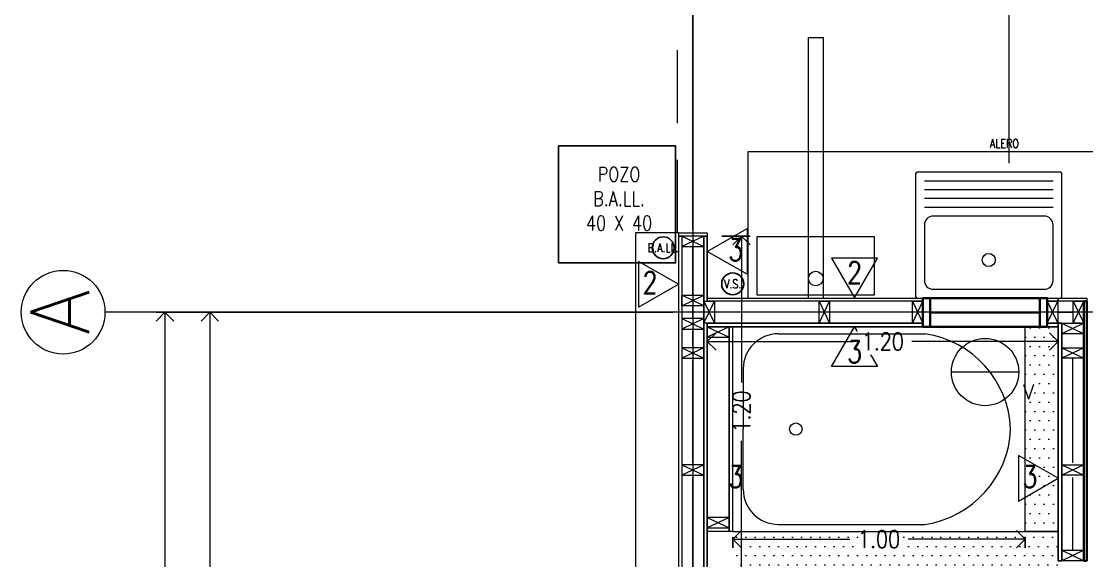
# Model space of a CAD drawing. Header units: inches. Extents: x 10.8 to 60.4, y 12.2 to 79.7.
# Drawn here: x 11.169 to 14.811, y 21.283 to 23.128 of the extents above; entities that cross this region are included whole.
import ezdxf
from ezdxf.enums import TextEntityAlignment as Align

# ---------------------------------------------------------------- set-up
doc = ezdxf.new("R2010")
doc.units = ezdxf.units.IN
doc.header["$MEASUREMENT"] = 0
doc.linetypes.add('HIDDEN', pattern=[0.375, 0.25, -0.125])
doc.layers.get('DEFPOINTS').update_dxf_attribs({"color": 210})
for name, color, linetype, lineweight in [('A-ANNO-DIMS', 3, 'Continuous', 18), ('A-ANNO-SYMB', 3, 'Continuous', 18), ('A-ANNO-TEXT', 3, 'Continuous', 18), ('A-DETL-MBND', 3, 'Continuous', 18), ('A-DETL-MCUT', 4, 'Continuous', 25), ('A-DOOR-SYMB', 3, 'Continuous', 18), ('A-ELEV-IDEN', 3, 'Continuous', 18), ('A-ELEV-MBE1', 7, 'Continuous', 35), ('A-ELEV-MBE2', 4, 'Continuous', 25), ('A-FLOR-PATT', 8, 'Continuous', 18), ('A-FURN', 8, 'Continuous', 18), ('A-SECT-MCUT', 7, 'Continuous', 35), ('A-WALL-PATT', 8, 'Continuous', 18), ('A-WALL-STUD', 3, 'Continuous', 18)]:
    doc.layers.add(name, color=color, linetype=linetype, lineweight=lineweight)
doc.styles.add('E-ROMANS', font='romans.shx', dxfattribs={"width": 0.8})
doc.linetypes.add('BATTING', pattern='A,0.0001,-0.1,[134,ltypeshp.shx,S=0.1,R=0,X=-0.1,Y=0],-0.2,[134,ltypeshp.shx,S=0.1,R=180,X=0.1,Y=0],-0.1', length=0.4001)
doc.dimstyles.new('E-0050_ARW_12', dxfattribs={"dimscale": 0.001, "dimtxt": 60, "dimasz": 60, "dimexe": 30, "dimexo": 20, "dimgap": 30, "dimtad": 0, "dimzin": 0, "dimdsep": 46, "dimtxsty": 'E-ROMANS', "dimblk": 'OPEN90', "dimcen": 30, "dimclrd": 256, "dimclre": 256, "dimclrt": 256, "dimadec": 0, "dimazin": 0, "dimtfac": 1, "dimtmove": 1, "dimatfit": 3, "dimldrblk": 'OPEN90', "dimfxl": 1, "dimtfill": 1, "dimtolj": 1, "dimtzin": 0, "dimlwd": -1, "dimarcsym": 0})

# ---------------------------------------------------------------- blocks, each defined once
blk = doc.blocks.new('_Open90')
at = {"color": 0, "linetype": 'ByBlock', "lineweight": -2}
for p, q in [((0, 0), (-1, 0)), ((-0.5, 0.5), (0, 0)), ((0, 0), (-0.5, -0.5))]:
    blk.add_line(p, q, dxfattribs=at)
blk = doc.blocks.new('*D1050')
at = {"layer": 'A-ANNO-DIMS', "lineweight": -2, "transparency": 16777216}
for p, q in [((13.4644, 22.4134), (13.4644, 24.9935)), ((16.5614, 22.4134), (16.5614, 24.9935))]:
    blk.add_line(p, q, dxfattribs=at)
at = {"layer": 'A-ANNO-DIMS', "transparency": 16777216}
for p, q in [((13.5244, 24.9635), (14.9097, 24.9635)), ((16.5014, 24.9635), (15.116, 24.9635))]:
    blk.add_line(p, q, dxfattribs=at)
at = {"layer": 'DEFPOINTS', "color": 0, "transparency": 16777216}
for p in [(16.5614, 24.9635), (13.4644, 22.3934), (16.5614, 22.3934)]:
    blk.add_point(p, dxfattribs=at)
at = {"layer": 'A-ANNO-DIMS', "transparency": 16777216, "xscale": 0.06, "yscale": 0.06, "zscale": 0.06, "rotation": 180}
blk.add_blockref('_Open90', (13.4644, 24.9635), dxfattribs=at)
at = {"layer": 'A-ANNO-DIMS', "transparency": 16777216, "xscale": 0.06, "yscale": 0.06, "zscale": 0.06}
blk.add_blockref('_Open90', (16.5614, 24.9635), dxfattribs=at)
at = {"layer": 'A-ANNO-DIMS', "transparency": 16777216, "insert": (15.0129, 24.9635), "char_height": 0.06, "attachment_point": 5, "style": 'E-ROMANS', "bg_fill": 3, "box_fill_scale": 1.25, "bg_fill_color": 256, "bg_fill_true_color": 13158600, "bg_fill_transparency": 0}
blk.add_mtext('\\A1;3.10', dxfattribs=at)
blk = doc.blocks.new('*D1058')
at = {"layer": 'A-ANNO-DIMS', "lineweight": -2, "transparency": 16777216}
for p, q in [((13.3959, 22.1329), (11.783, 22.1329)), ((13.3959, 19.1339), (11.783, 19.1339))]:
    blk.add_line(p, q, dxfattribs=at)
at = {"layer": 'A-ANNO-DIMS', "transparency": 16777216}
for p, q in [((11.813, 22.0729), (11.813, 20.7365)), ((11.813, 19.1939), (11.813, 20.5303))]:
    blk.add_line(p, q, dxfattribs=at)
at = {"layer": 'DEFPOINTS', "color": 0, "transparency": 16777216}
for p in [(11.813, 22.1329), (13.4159, 22.1329), (13.4159, 19.1339)]:
    blk.add_point(p, dxfattribs=at)
at = {"layer": 'A-ANNO-DIMS', "transparency": 16777216, "xscale": 0.06, "yscale": 0.06, "zscale": 0.06}
for p, rotation in [((11.813, 22.1329), 90), ((11.813, 19.1339), 270)]:
    blk.add_blockref('_Open90', p, dxfattribs=dict(at, rotation=rotation))
at = {"layer": 'A-ANNO-DIMS', "transparency": 16777216, "insert": (11.813, 20.6334), "char_height": 0.06, "attachment_point": 5, "rotation": 90, "style": 'E-ROMANS', "bg_fill": 3, "box_fill_scale": 1.25, "bg_fill_color": 256, "bg_fill_true_color": 13158600, "bg_fill_transparency": 0}
blk.add_mtext('\\A1;3.00', dxfattribs=at)
blk = doc.blocks.new('*D1059')
at = {"layer": 'A-ANNO-DIMS', "lineweight": -2, "transparency": 16777216}
for p, q in [((13.3959, 22.1329), (11.6296, 22.1329)), ((13.3959, 15.2309), (11.6296, 15.2309))]:
    blk.add_line(p, q, dxfattribs=at)
at = {"layer": 'A-ANNO-DIMS', "transparency": 16777216}
for p, q in [((11.6596, 22.0729), (11.6596, 18.7839)), ((11.6596, 15.2909), (11.6596, 18.5799))]:
    blk.add_line(p, q, dxfattribs=at)
at = {"layer": 'DEFPOINTS', "color": 0, "transparency": 16777216}
for p in [(13.4159, 22.1329), (11.6596, 15.2309), (13.4159, 15.2309)]:
    blk.add_point(p, dxfattribs=at)
at = {"layer": 'A-ANNO-DIMS', "transparency": 16777216, "xscale": 0.06, "yscale": 0.06, "zscale": 0.06}
for p, rotation in [((11.6596, 22.1329), 90), ((11.6596, 15.2309), 270)]:
    blk.add_blockref('_Open90', p, dxfattribs=dict(at, rotation=rotation))
at = {"layer": 'A-ANNO-DIMS', "transparency": 16777216, "insert": (11.6596, 18.6819), "char_height": 0.06, "attachment_point": 5, "rotation": 90, "style": 'E-ROMANS', "bg_fill": 3, "box_fill_scale": 1.25, "bg_fill_color": 256, "bg_fill_true_color": 13158600, "bg_fill_transparency": 0}
blk.add_mtext('\\A1;6.90', dxfattribs=at)
blk = doc.blocks.new('*D922')
at = {"layer": 'A-ANNO-DIMS', "lineweight": -2, "transparency": 16777216}
for p, q in [((13.5639, 22.3934), (13.6607, 22.3934)), ((13.5639, 21.1934), (13.6607, 21.1934))]:
    blk.add_line(p, q, dxfattribs=at)
at = {"layer": 'A-ANNO-DIMS', "transparency": 16777216}
for p, q in [((13.6307, 22.3334), (13.6307, 21.8931)), ((13.6307, 21.2534), (13.6307, 21.6937))]:
    blk.add_line(p, q, dxfattribs=at)
at = {"layer": 'DEFPOINTS', "color": 0, "transparency": 16777216}
for p in [(13.5439, 22.3934), (13.6307, 22.3934), (13.5439, 21.1934)]:
    blk.add_point(p, dxfattribs=at)
at = {"layer": 'A-ANNO-DIMS', "transparency": 16777216, "xscale": 0.06, "yscale": 0.06, "zscale": 0.06}
for p, rotation in [((13.6307, 22.3934), 90), ((13.6307, 21.1934), 270)]:
    blk.add_blockref('_Open90', p, dxfattribs=dict(at, rotation=rotation))
at = {"layer": 'A-ANNO-DIMS', "transparency": 16777216, "insert": (13.6307, 21.7934), "char_height": 0.06, "attachment_point": 5, "rotation": 90, "style": 'E-ROMANS', "bg_fill": 3, "box_fill_scale": 1.25, "bg_fill_color": 256, "bg_fill_true_color": 13158600, "bg_fill_transparency": 0}
blk.add_mtext('\\A1;1.20', dxfattribs=at)
blk = doc.blocks.new('*D925')
at = {"layer": 'A-ANNO-DIMS', "lineweight": -2, "transparency": 16777216}
for p, q in [((13.5139, 22.0754), (13.5139, 22.0027)), ((14.7139, 22.0754), (14.7139, 22.0027))]:
    blk.add_line(p, q, dxfattribs=at)
at = {"layer": 'A-ANNO-DIMS', "transparency": 16777216}
for p, q in [((13.5739, 22.0327), (14.0141, 22.0327)), ((14.6539, 22.0327), (14.2136, 22.0327))]:
    blk.add_line(p, q, dxfattribs=at)
at = {"layer": 'DEFPOINTS', "color": 0, "transparency": 16777216}
for p in [(13.5139, 22.0954), (14.7139, 22.0954), (14.7139, 22.0327)]:
    blk.add_point(p, dxfattribs=at)
at = {"layer": 'A-ANNO-DIMS', "transparency": 16777216, "xscale": 0.06, "yscale": 0.06, "zscale": 0.06, "rotation": 180}
blk.add_blockref('_Open90', (13.5139, 22.0327), dxfattribs=at)
at = {"layer": 'A-ANNO-DIMS', "transparency": 16777216, "xscale": 0.06, "yscale": 0.06, "zscale": 0.06}
blk.add_blockref('_Open90', (14.7139, 22.0327), dxfattribs=at)
at = {"layer": 'A-ANNO-DIMS', "transparency": 16777216, "insert": (14.1139, 22.0327), "char_height": 0.06, "attachment_point": 5, "style": 'E-ROMANS', "bg_fill": 3, "box_fill_scale": 1.25, "bg_fill_color": 256, "bg_fill_true_color": 13158600, "bg_fill_transparency": 0}
blk.add_mtext('\\A1;1.20', dxfattribs=at)
blk = doc.blocks.new('*D926')
at = {"layer": 'A-ANNO-DIMS', "lineweight": -2, "transparency": 16777216}
for p, q in [((13.6009, 21.3634), (13.6009, 21.327)), ((14.6009, 21.3634), (14.6009, 21.327))]:
    blk.add_line(p, q, dxfattribs=at)
at = {"layer": 'A-ANNO-DIMS', "transparency": 16777216}
for p, q in [((13.6609, 21.357), (14.0011, 21.357)), ((14.5409, 21.357), (14.2006, 21.357))]:
    blk.add_line(p, q, dxfattribs=at)
at = {"layer": 'DEFPOINTS', "color": 0, "transparency": 16777216}
for p in [(13.6009, 21.3834), (14.6009, 21.3834), (14.6009, 21.357)]:
    blk.add_point(p, dxfattribs=at)
at = {"layer": 'A-ANNO-DIMS', "transparency": 16777216, "xscale": 0.06, "yscale": 0.06, "zscale": 0.06, "rotation": 180}
blk.add_blockref('_Open90', (13.6009, 21.357), dxfattribs=at)
at = {"layer": 'A-ANNO-DIMS', "transparency": 16777216, "xscale": 0.06, "yscale": 0.06, "zscale": 0.06}
blk.add_blockref('_Open90', (14.6009, 21.357), dxfattribs=at)
at = {"layer": 'A-ANNO-DIMS', "transparency": 16777216, "insert": (14.1009, 21.357), "char_height": 0.06, "attachment_point": 5, "style": 'E-ROMANS', "bg_fill": 3, "box_fill_scale": 1.25, "bg_fill_color": 256, "bg_fill_true_color": 13158600, "bg_fill_transparency": 0}
blk.add_mtext('\\A1;1.00', dxfattribs=at)

msp = doc.modelspace()

# ---------------------------------------------------------------- linework, layer by layer
at = {"layer": 'A-ANNO-SYMB'}
for p, q in [((13.4644, 25.5508), (13.4644, 13.5272)), ((34.2889, 22.1329), (11.4546, 22.1329)), ((14.6569, 21.3834), (14.7139, 21.3834))]:
    msp.add_line(p, q, dxfattribs=at)
at = {"layer": 'A-ANNO-SYMB', "linetype": 'HIDDEN'}
msp.add_line((13.4118, 22.4044), (13.4118, 24.8824), dxfattribs=at)
at = {"layer": 'A-ANNO-SYMB'}
for centre, radius in [((11.3115, 22.1329), 0.143), ((13.8846, 22.2482), 0.025), ((13.8166, 21.7334), 0.0213)]:
    msp.add_circle(centre, radius, dxfattribs=at)
at = {"layer": 'A-ANNO-TEXT'}
for points in [[(14.0173, 22.1824), (14.0957, 22.3183), (13.9388, 22.3183)], [(14.0173, 22.0834), (14.0957, 21.9475), (13.9388, 21.9475)], [(14.7139, 21.5651), (14.578, 21.6435), (14.578, 21.4866)]]:
    msp.add_lwpolyline(points, close=True, dxfattribs=at)
at = {"layer": 'A-DETL-MBND'}
msp.add_line((13.4159, 22.3934), (13.4159, 22.4044), dxfattribs=at)
for points in [[(13.4159, 22.4044), (13.5139, 22.4044), (13.5139, 22.3934), (13.4159, 22.3934)], [(13.4159, 18.7934), (13.4159, 22.3934), (13.4269, 22.3934), (13.4269, 18.7934)], [(14.2509, 22.1704), (13.5139, 22.1704), (13.5139, 22.1814), (14.2509, 22.1814)], [(14.6759, 22.1814), (14.7139, 22.1814), (14.7139, 22.1704), (14.6759, 22.1704)], [(14.8109, 22.1814), (14.8109, 22.1704), (14.7139, 22.1704), (14.7139, 22.1814), (14.8109, 22.1814)]]:
    msp.add_lwpolyline(points, dxfattribs=at)
at = {"layer": 'A-DETL-MCUT'}
for points in [[(13.5139, 22.0905), (13.5139, 21.1934), (13.5019, 21.1934), (13.5019, 22.3934), (13.5139, 22.3934), (13.5139, 22.1704)], [(14.2509, 22.0834), (13.5139, 22.0834), (13.5139, 22.0954), (14.2509, 22.0954)], [(14.6759, 22.0954), (14.7139, 22.0954), (14.7139, 22.0834), (14.6759, 22.0834)]]:
    msp.add_lwpolyline(points, dxfattribs=at)
msp.add_lwpolyline([(14.7259, 22.0954), (14.7259, 21.2834), (14.7139, 21.2834), (14.7139, 22.0954)], close=True, dxfattribs=at)
at = {"layer": 'A-DOOR-SYMB'}
msp.add_lwpolyline([(14.5785, 21.9284), (14.3485, 21.9284)], dxfattribs=at)
at = {"layer": 'A-ELEV-IDEN'}
for points in [[(13.8596, 22.1814), (13.8596, 23.072), (13.9096, 23.072), (13.9096, 22.1814)], [(13.4159, 22.4044), (13.2679, 22.4044), (13.2679, 14.8824), (13.4159, 14.8824)]]:
    msp.add_lwpolyline(points, dxfattribs=at)
at = {"layer": 'A-ELEV-MBE1'}
for p, q in [((14.2759, 22.1814), (14.6509, 22.1814)), ((14.2759, 22.1324), (14.6509, 22.1324)), ((14.2759, 22.0834), (14.6509, 22.0834))]:
    msp.add_line(p, q, dxfattribs=at)
for points in [[(14.2509, 22.1814), (14.2759, 22.1814), (14.2759, 22.0834), (14.2509, 22.0834)], [(14.6509, 22.1814), (14.6759, 22.1814), (14.6759, 22.0834), (14.6509, 22.0834)]]:
    msp.add_lwpolyline(points, close=True, dxfattribs=at)
at = {"layer": 'A-ELEV-MBE2', "ltscale": 0.05}
msp.add_lwpolyline([(13.0051, 22.3017), (13.4051, 22.3017), (13.4051, 22.7017), (13.0051, 22.7017)], close=True, dxfattribs=at)
for centre in [(13.3631, 22.3533), (13.6007, 22.2299)]:
    msp.add_circle(centre, 0.0375, dxfattribs=at)
at = {"layer": 'A-FLOR-PATT', "linetype": 'BATTING', "ltscale": 0.11}
msp.add_lwpolyline([(14.7635, 21.7769), (14.7635, 21.7774)], dxfattribs=at)
at = {"layer": 'A-FURN', "ltscale": 0.25}
for p, q in [((14.2859, 22.2114), (14.6659, 22.2114)), ((14.2309, 22.1814), (14.7209, 22.1814))]:
    msp.add_line(p, q, dxfattribs=at)
msp.add_circle((14.4759, 22.3114), 0.0224, dxfattribs=at)
for centre, radius, start, end in [((14.2859, 22.2414), 0.03, 180, 270), ((14.6659, 22.2414), 0.03, 270, 0), ((14.2309, 22.1864), 0.005, 180, 270), ((14.7209, 22.1864), 0.005, 270, 0)]:
    msp.add_arc(centre, radius, start, end, dxfattribs=at)
at = {"layer": 'A-SECT-MCUT'}
msp.add_lwpolyline([(14.8109, 22.1704), (14.8009, 22.1704), (14.8009, 21.2834), (14.8109, 21.2834)], close=True, dxfattribs=at)
at = {"layer": 'A-WALL-PATT', "ltscale": 0.1}
for p, q in [((13.4644, 22.1909), (13.4644, 22.3574)), ((13.4644, 22.1109), (13.4644, 22.1549)), ((13.8889, 22.1329), (13.5379, 22.1329)), ((14.2149, 22.1329), (13.9389, 22.1329)), ((14.7119, 22.1329), (14.7649, 22.1329)), ((13.4644, 22.0184), (13.4644, 22.0679)), ((13.4644, 21.6184), (13.4644, 21.9684)), ((14.7634, 21.6184), (14.7634, 21.9754)), ((13.4644, 21.2184), (13.4644, 21.5684)), ((14.7634, 21.3194), (14.7634, 21.5684))]:
    msp.add_line(p, q, dxfattribs=at)
at = {"layer": 'A-WALL-STUD'}
for p, q in [((13.5019, 22.1549), (13.4269, 22.1909)), ((13.4269, 22.1549), (13.5019, 22.1909)), ((14.7649, 22.0954), (14.8009, 22.1704)), ((14.7649, 22.1704), (14.8009, 22.0954)), ((14.7259, 21.6114), (14.8009, 21.5754)), ((14.8009, 21.6114), (14.7259, 21.5754)), ((14.7259, 21.3194), (14.8009, 21.2834)), ((14.8009, 21.3194), (14.7259, 21.2834))]:
    msp.add_line(p, q, dxfattribs=at)
for points in [[(13.5019, 22.1549), (13.4269, 22.1549), (13.4269, 22.1909), (13.5019, 22.1909)], [(14.7649, 22.0954), (14.7649, 22.1704), (14.8009, 22.1704), (14.8009, 22.0954)], [(14.7259, 21.6114), (14.8009, 21.6114), (14.8009, 21.5754), (14.7259, 21.5754)], [(14.7259, 21.3194), (14.8009, 21.3194), (14.8009, 21.2834), (14.7259, 21.2834)]]:
    msp.add_lwpolyline(points, close=True, dxfattribs=at)

# ---------------------------------------------------------------- texts
at = {"layer": 'A-ANNO-TEXT', "attachment_point": 5, "style": 'E-ROMANS'}
for s, insert, char_height in [('\\pi-0.09,l0.09,t0.09;ALERO', (14.5296, 22.7099), 0.03), ('\\pi-0.15,l0.15,t0.15;POZO\\PB.A.LL.\\P40 X 40', (13.2122, 22.5211), 0.05), ('\\pi-0.09,l0.09,t0.09;B.A.LL.', (13.3631, 22.3533), 0.03), ('\\pi-0.09,l0.09,t0.09;V.S.', (13.6007, 22.2299), 0.03)]:
    msp.add_mtext(s, dxfattribs=dict(at, insert=insert, char_height=char_height))
at = {"layer": 'A-ANNO-TEXT', "char_height": 0.075, "attachment_point": 5, "style": 'E-ROMANS'}
for s, insert, rotation in [('\\pi-0.45,l0.45,t0.45;2', (14.0173, 22.2682), 0.0005), ('\\pi-0.45,l0.45,t0.45;2', (13.318, 22.234), 0.0005), ('\\pi-0.45,l0.45,t0.45;3', (14.0173, 21.9977), 359.9995), ('\\pi-0.45,l0.45,t0.45;3', (13.6108, 21.5707), 359.9995), ('\\pi-0.45,l0.45,t0.45;3', (14.617, 21.5707), 0.0005)]:
    msp.add_mtext(s, dxfattribs=dict(at, insert=insert, rotation=rotation))
at = {"layer": 'A-ANNO-TEXT', "style": 'E-ROMANS'}
msp.add_attdef('A', text='0.00', height=0.2, rotation=90, dxfattribs=at).set_placement((11.3004, 22.1329), align=Align.MIDDLE_CENTER)
msp.add_attdef('V', text='V', height=0.05, dxfattribs=at).set_placement((14.6121, 21.8211), align=Align.BOTTOM_CENTER)

# ---------------------------------------------------------------- next in the draw order: dimensions: what is measured, and where the dimension line sits
at = {"layer": 'A-ANNO-DIMS'}
dim = msp.add_linear_dim(base=(16.5614, 24.9635), p1=(13.4644, 22.3934), p2=(16.5614, 22.3934), dimstyle='E-0050_ARW_12', dxfattribs=at)
dim.commit()
dim.dimension.update_dxf_attribs({"geometry": '*D1050', "text_midpoint": (15.0129, 24.9635)})
dim = msp.add_linear_dim(base=(11.813, 22.1329), p1=(13.4159, 19.1339), p2=(13.4159, 22.1329), angle=90, dimstyle='E-0050_ARW_12', dxfattribs=at)
dim.commit()
dim.dimension.update_dxf_attribs({"geometry": '*D1058', "text_midpoint": (11.813, 20.6334)})

# ---------------------------------------------------------------- next in the draw order: linework, layer by layer
at = {"layer": 'A-ANNO-SYMB'}
msp.add_line((14.5453, 22.6425), (14.5453, 24.3308), dxfattribs=at)
msp.add_lwpolyline([(13.6846, 22.3914), (14.0846, 22.3914), (14.0846, 22.1914), (13.6846, 22.1914)], close=True, dxfattribs=at)
at = {"layer": 'A-ANNO-TEXT'}
msp.add_lwpolyline([(13.5139, 22.341), (13.6497, 22.4195), (13.6497, 22.2626)], close=True, dxfattribs=at)
at = {"layer": 'A-ELEV-IDEN'}
msp.add_lwpolyline([(15.5609, 22.1814), (15.5609, 22.6814), (13.6524, 22.6814), (13.6524, 22.1814)], dxfattribs=at)
at = {"layer": 'A-FURN', "ltscale": 0.25}
for p, q in [((14.2259, 22.6064), (14.2259, 22.1864)), ((14.7209, 22.6114), (14.2309, 22.6114)), ((14.7259, 22.1864), (14.7259, 22.6064)), ((14.6959, 22.5814), (14.2559, 22.5814)), ((14.6959, 22.5514), (14.2559, 22.5514)), ((14.6959, 22.5214), (14.2559, 22.5214)), ((14.6959, 22.4914), (14.2559, 22.4914)), ((14.6659, 22.4614), (14.2859, 22.4614)), ((14.2559, 22.4314), (14.2559, 22.2414)), ((14.6959, 22.2414), (14.6959, 22.4314))]:
    msp.add_line(p, q, dxfattribs=at)
for centre, radius, start, end in [((14.2309, 22.6064), 0.005, 90, 180), ((14.7209, 22.6064), 0.005, 0, 90), ((14.2859, 22.4314), 0.03, 90, 180), ((14.6659, 22.4314), 0.03, 0, 90)]:
    msp.add_arc(centre, radius, start, end, dxfattribs=at)
at = {"layer": 'A-WALL-STUD'}
for p, q in [((13.5019, 22.3934), (13.4269, 22.3574)), ((13.4269, 22.3934), (13.5019, 22.3574))]:
    msp.add_line(p, q, dxfattribs=at)
msp.add_lwpolyline([(13.5019, 22.3934), (13.4269, 22.3934), (13.4269, 22.3574), (13.5019, 22.3574)], close=True, dxfattribs=at)

# ---------------------------------------------------------------- next in the draw order: texts
at = {"layer": 'A-ANNO-TEXT', "insert": (13.6108, 22.3467), "char_height": 0.075, "attachment_point": 5, "rotation": 359.9995, "style": 'E-ROMANS'}
msp.add_mtext('\\pi-0.45,l0.45,t0.45;3', dxfattribs=at)

# ---------------------------------------------------------------- next in the draw order: dimensions: what is measured, and where the dimension line sits
at = {"layer": 'A-ANNO-DIMS'}
dim = msp.add_linear_dim(base=(11.6596, 15.2309), p1=(13.4159, 22.1329), p2=(13.4159, 15.2309), angle=90, dimstyle='E-0050_ARW_12', dxfattribs=at)
dim.commit()
dim.dimension.update_dxf_attribs({"geometry": '*D1059', "text_midpoint": (11.6596, 18.6819)})

# ---------------------------------------------------------------- next in the draw order: linework, layer by layer
at = {"layer": 'A-ANNO-TEXT'}
msp.add_lwpolyline([(13.4149, 22.2284), (13.279, 22.3068), (13.279, 22.1499)], close=True, dxfattribs=at)
at = {"layer": 'A-WALL-STUD'}
for p, q in [((13.5019, 21.6114), (13.4269, 21.5754)), ((13.4269, 21.6114), (13.5019, 21.5754))]:
    msp.add_line(p, q, dxfattribs=at)
msp.add_lwpolyline([(13.5019, 21.6114), (13.4269, 21.6114), (13.4269, 21.5754), (13.5019, 21.5754)], close=True, dxfattribs=at)

# ---------------------------------------------------------------- next in the draw order: dimensions: what is measured, and where the dimension line sits
at = {"layer": 'A-ANNO-DIMS'}
dim = msp.add_linear_dim(base=(13.6307, 22.3934), p1=(13.5439, 21.1934), p2=(13.5439, 22.3934), angle=90, dimstyle='E-0050_ARW_12', dxfattribs=at)
dim.commit()
dim.dimension.update_dxf_attribs({"geometry": '*D922', "text_midpoint": (13.6307, 21.7934)})

# ---------------------------------------------------------------- next in the draw order: linework, layer by layer
at = {"layer": 'A-ANNO-SYMB'}
for p in [(13.6366, 21.9391), (13.6366, 21.5277)]:
    msp.add_line(p, (13.6366, 21.7334), dxfattribs=at)

# ---------------------------------------------------------------- next in the draw order: dimensions: what is measured, and where the dimension line sits
at = {"layer": 'A-ANNO-DIMS'}
for base, p1, p2, picture, middle in [((14.7139, 22.0327), (13.5139, 22.0954), (14.7139, 22.0954), '*D925', (14.1139, 22.0327)), ((14.6009, 21.357), (13.6009, 21.3834), (14.6009, 21.3834), '*D926', (14.1009, 21.357))]:
    dim = msp.add_linear_dim(base=base, p1=p1, p2=p2, dimstyle='E-0050_ARW_12', dxfattribs=at)
    dim.commit()
    dim.dimension.update_dxf_attribs({"geometry": picture, "text_midpoint": middle})

# ---------------------------------------------------------------- next in the draw order: hatches: boundary and pattern name
at = {"layer": 'A-FLOR-PATT'}
h = msp.add_hatch(dxfattribs=at)
h.set_pattern_fill('DOTS', color=256, scale=0.02, style=0)
h.set_pattern_definition([(0, (-456.63175, -9.76548), (0.015875, 0.03175), [0, -0.03175])])
h.paths.add_polyline_path([(14.7139, 22.0834), (14.6009, 22.0834), (14.6009, 21.3834), (14.7139, 21.3834)])
h = msp.add_hatch(dxfattribs=at)
h.set_pattern_fill('DOTS', color=256, scale=0.02, style=0)
h.set_pattern_definition([(0, (-450.332708, -8.068132), (0.015875, 0.03175), [0, -0.03175])])
h.paths.add_polyline_path([(14.2009, 19.8834), (13.6009, 19.8834), (13.6009, 19.7477), (13.6911, 19.7477, -0.046919), (13.7711, 19.7401, -0.336122), (13.8035, 19.7043, -0.00971), (13.8118, 19.6277, -0.275292), (13.8142, 19.6322), (13.8627, 19.6615, -0.143412), (14.0297, 19.6853, -0.074669), (14.1319, 19.656, -0.237155), (14.2009, 19.5334)])
h.paths.add_polyline_path([(14.0509, 20.9334), (14.0508, 20.918), (14.0503, 20.8945), (14.0503, 20.8947, 0.003903), (14.0503, 20.8943), (14.0503, 20.8945), (14.0496, 20.872), (14.0496, 20.8721, 0.003659), (14.0496, 20.8718), (14.0496, 20.872), (14.0486, 20.8514), (14.0486, 20.8516, 0.004179), (14.0485, 20.8512), (14.0486, 20.8514), (14.0472, 20.8307), (14.0451, 20.8108), (14.0424, 20.7923), (14.0393, 20.7753), (14.0361, 20.7627), (14.0317, 20.7506), (14.0269, 20.7404), (14.0207, 20.7299), (14.0136, 20.72), (14.0055, 20.7107), (13.9946, 20.7007), (13.9841, 20.6929), (13.9731, 20.6863), (13.9599, 20.6801), (13.9462, 20.6755), (13.9222, 20.6696), (13.8981, 20.6649), (13.8641, 20.6605), (13.8445, 20.6591), (13.8199, 20.6584), (13.7831, 20.6595), (13.7519, 20.6613), (13.7135, 20.6644), (13.6886, 20.6669), (13.6525, 20.6713), (13.6009, 20.6789), (13.6009, 20.5834), (14.0509, 20.5834)], flags=17)
h.paths.add_polyline_path([(14.0509, 21.0527), (14.0509, 20.5834), (14.3759, 20.5834), (14.3759, 20.6495, -0.190981)], flags=16)
h.paths.add_polyline_path([(13.8627, 19.4053), (13.8142, 19.4346, -0.262571), (13.8118, 19.4389), (13.8118, 19.5334), (13.8109, 19.5334, -0.021559), (13.8035, 19.3625, -0.336122), (13.7711, 19.3267, -0.046919), (13.6911, 19.3192), (13.6009, 19.3192), (13.6009, 19.1834), (14.1617, 19.1834), (14.0844, 19.3173), (14.2009, 19.3173), (14.2009, 19.5334, -0.237155), (14.1319, 19.4108, -0.074669), (14.0297, 19.3815, -0.143412)])
h.paths.add_polyline_path([(14.0509, 21.0527), (14.0509, 20.947, -0.016148), (14.0508, 20.9486), (14.0508, 20.9488), (14.0509, 20.9334), (14.0509, 20.9678, -0.043216), (14.0503, 20.9721), (14.0503, 20.9723), (14.0508, 20.9488), (14.0508, 20.9489, 0.019445), (14.0509, 20.947), (14.0509, 20.5834), (14.3759, 20.5834), (14.3759, 20.6495, -0.190981)], flags=17)
h.paths.add_polyline_path([(14.0509, 20.8887, -0.056524), (14.0503, 20.8943), (14.0503, 20.8945), (14.0496, 20.872), (14.0496, 20.8721, 0.003659), (14.0496, 20.8718), (14.0496, 20.872), (14.0486, 20.8514), (14.0486, 20.8516, 0.004179), (14.0485, 20.8512), (14.0486, 20.8514), (14.0472, 20.8307), (14.0451, 20.8108), (14.0424, 20.7923), (14.0393, 20.7753), (14.0361, 20.7627), (14.0317, 20.7506), (14.0269, 20.7404), (14.0207, 20.7299), (14.0136, 20.72), (14.0055, 20.7107), (13.9946, 20.7007), (13.9841, 20.6929), (13.9731, 20.6863), (13.9599, 20.6801), (13.9462, 20.6755), (13.9222, 20.6696), (13.8981, 20.6649), (13.8641, 20.6605), (13.8445, 20.6591), (13.8199, 20.6584), (13.7831, 20.6595), (13.7519, 20.6613), (13.7135, 20.6644), (13.6886, 20.6669), (13.6525, 20.6713), (13.6009, 20.6789), (13.6009, 20.5834), (14.0509, 20.5834)], flags=16)
h.paths.add_polyline_path([(14.0209, 21.2584), (14.3759, 21.2584), (14.3759, 21.2834), (13.6009, 21.2834), (13.6009, 21.1879), (13.6525, 21.1955), (13.6886, 21.1999), (13.7135, 21.2024), (13.7519, 21.2055), (13.7831, 21.2073), (13.8199, 21.2084), (13.8445, 21.2078), (13.8641, 21.2063), (13.8981, 21.2019), (13.9222, 21.1972), (13.9462, 21.1913), (13.9599, 21.1867), (13.9731, 21.1805), (13.9841, 21.174), (13.9946, 21.1661), (14.0055, 21.1561), (14.0136, 21.1468), (14.0207, 21.1369), (14.0269, 21.1264), (14.0317, 21.1163), (14.0361, 21.1041), (14.0393, 21.0915), (14.0424, 21.0745), (14.0451, 21.056), (14.0472, 21.0361), (14.0486, 21.0154), (14.0485, 21.0156, 0.004179), (14.0486, 21.0152), (14.0486, 21.0154), (14.0496, 20.9949), (14.0496, 20.995, 0.003659), (14.0496, 20.9947), (14.0496, 20.9949), (14.0503, 20.9723), (14.0508, 20.9488), (14.0508, 20.9489, 0.003296), (14.0508, 20.9486), (14.0508, 20.9488), (14.0509, 20.9334), (14.0508, 20.918), (14.0503, 20.8945), (14.0503, 20.8947, 0.003903), (14.0503, 20.8943), (14.0503, 20.8945), (14.0496, 20.872), (14.0496, 20.8721, 0.003659), (14.0496, 20.8718), (14.0496, 20.872), (14.0486, 20.8514), (14.0486, 20.8516, 0.004179), (14.0485, 20.8512), (14.0486, 20.8514), (14.0472, 20.8307), (14.0451, 20.8108), (14.0424, 20.7923), (14.0393, 20.7753), (14.0361, 20.7627), (14.0317, 20.7506), (14.0269, 20.7404), (14.0207, 20.7299), (14.0136, 20.72), (14.0055, 20.7107), (13.9946, 20.7007), (13.9841, 20.6929), (13.9731, 20.6863), (13.9599, 20.6801), (13.9462, 20.6755), (13.9222, 20.6696), (13.8981, 20.6649), (13.8641, 20.6605), (13.8445, 20.6591), (13.8199, 20.6584), (13.7831, 20.6595), (13.7519, 20.6613), (13.7135, 20.6644), (13.6886, 20.6669), (13.6525, 20.6713), (13.6009, 20.6789), (13.6009, 20.5834), (14.3759, 20.5834), (14.3759, 20.6495, -0.252159), (14.0209, 21.2134)])
h.paths.add_polyline_path([(14.7009, 21.2834), (14.3759, 21.2834), (14.3759, 21.2584), (14.7009, 21.2584)], flags=17)
h.paths.add_polyline_path([(14.7139, 21.3834), (14.7009, 21.3834), (14.3759, 21.3834), (14.3759, 21.2834), (14.7009, 21.2834), (14.7009, 21.2584), (14.7209, 21.2584), (14.7209, 21.2834), (14.7139, 21.2834)])
h.paths.add_polyline_path([(14.3759, 21.3834), (13.6009, 21.3834), (13.6009, 21.2834), (14.3759, 21.2834)])
h.paths.add_polyline_path([(14.7009, 21.2134), (14.3759, 21.2134), (14.3759, 20.9405, -0.612993), (14.5486, 20.8525, -0.612993), (14.3759, 20.7646), (14.3759, 20.6495, 0.061903), (14.5362, 20.5834), (14.7009, 20.5834)])
h.paths.add_polyline_path([(14.3759, 21.2134), (14.0509, 21.2134), (14.0509, 21.0527, 0.190981), (14.3759, 20.6495), (14.3759, 20.7646, -0.239931), (14.3311, 20.8525, -0.239931), (14.3759, 20.9405)], flags=17)
h.paths.add_polyline_path([(14.7209, 21.2134), (14.7009, 21.2134), (14.7009, 20.5834), (14.7009, 20.5834), (14.7009, 20.5587, 0.007118), (14.7209, 20.5584)])
h.paths.add_polyline_path([(14.3759, 20.5834), (13.6009, 20.5834), (13.6009, 20.5334), (14.1959, 20.5334), (14.1959, 19.9334), (13.6009, 19.9334), (13.6009, 19.8834), (14.3759, 19.8834), (14.3759, 20.0162), (14.3088, 20.0162), (14.2751, 20.0745), (14.3088, 20.1328), (14.3759, 20.1328), (14.3759, 20.1649), (14.2862, 20.1649), (14.2862, 20.2774), (14.3759, 20.2774)])
h.paths.add_polyline_path([(14.7009, 20.5587, -0.059463), (14.5362, 20.5834), (14.3759, 20.5834), (14.3759, 20.2774), (14.3987, 20.2774), (14.3987, 20.1649), (14.3759, 20.1649), (14.3759, 20.1332), (14.4098, 20.0745), (14.3759, 20.0159), (14.3759, 19.8834), (14.7009, 19.8834), (14.7009, 20.0163), (14.5785, 19.9456), (14.5785, 20.1025), (14.7009, 20.0318)])
h.paths.add_polyline_path([(14.3759, 19.8834), (14.2009, 19.8834), (14.2009, 19.3173), (14.2413, 19.3173), (14.2009, 19.2472), (14.2009, 19.1834), (14.3759, 19.1834)])
h.paths.add_polyline_path([(13.8118, 19.4389), (13.8118, 19.5334), (13.8118, 19.6279, -0.262571), (13.8142, 19.6322), (13.8142, 19.6322, 0.262606), (13.8118, 19.6279), (13.8118, 19.5334), (13.8118, 19.4389, 0.262571), (13.8142, 19.4346), (13.8142, 19.4346, -0.262606)])
h.paths.add_polyline_path([(14.7009, 19.8834), (14.3759, 19.8834), (14.3759, 19.1834), (14.7009, 19.1834)])
h.paths.add_polyline_path([(13.7533, 20.4876), (13.7533, 20.6937), (13.6125, 20.6937), (13.6125, 20.4876)], flags=25)
h.paths.add_polyline_path([(14.0592, 21.2345), (14.2652, 21.2345), (14.2652, 21.3753), (14.0592, 21.3753)], flags=9)
h.paths.add_polyline_path([(13.8854, 19.7003), (14.4115, 19.7003), (14.4115, 19.9603), (13.8854, 19.9603)], flags=25)
h.paths.add_polyline_path([(14.6527, 19.7464), (14.6527, 19.9525), (14.5118, 19.9525), (14.5118, 19.7464)], flags=9)
h.paths.add_polyline_path([(13.7533, 19.2876), (13.7533, 19.4937), (13.6125, 19.4937), (13.6125, 19.2876)], flags=24)
h.paths.add_polyline_path([(14.007, 19.3448), (14.213, 19.3448), (14.213, 19.4857), (14.007, 19.4857)], flags=24)
h.paths.add_polyline_path([(13.7533, 19.2876), (13.7533, 19.4937), (13.6125, 19.4937), (13.6125, 19.2876)], flags=24)
h.paths.add_polyline_path([(14.007, 19.3448), (14.213, 19.3448), (14.213, 19.4857), (14.007, 19.4857)], flags=25)
h.paths.add_polyline_path([(13.7533, 20.4876), (13.7533, 20.6937), (13.6125, 20.6937), (13.6125, 20.4876)], flags=25)
h.paths.add_polyline_path([(13.8854, 19.7003), (14.4115, 19.7003), (14.4115, 19.9603), (13.8854, 19.9603)], flags=24)

# ---------------------------------------------------------------- next in the draw order: linework, layer by layer
at = {"layer": 'A-ANNO-SYMB'}
for p, q in [((13.6009, 21.3834), (13.6009, 22.0834)), ((14.6009, 21.3834), (14.6009, 22.0834)), ((13.7566, 22.0591), (14.2576, 22.0591)), ((13.6009, 21.3834), (13.5139, 21.3834)), ((13.6009, 21.3834), (14.6009, 21.3834)), ((13.7566, 21.4077), (14.2576, 21.4077))]:
    msp.add_line(p, q, dxfattribs=at)
for centre, radius, start, end in [((13.7566, 21.9391), 0.12, 90, 180), ((14.2083, 21.7198), 0.3428, 2.2648, 81.7406), ((14.2083, 21.7469), 0.3428, 278.2594, 357.7352), ((13.7566, 21.5277), 0.12, 180, 270)]:
    msp.add_arc(centre, radius, start, end, dxfattribs=at)
at = {"layer": 'A-DETL-MCUT'}
for p, q in [((13.5889, 22.0834), (13.5889, 21.3834)), ((14.6009, 21.3834), (14.7139, 21.3834))]:
    msp.add_line(p, q, dxfattribs=at)
at = {"layer": 'A-DOOR-SYMB'}
msp.add_circle((14.4635, 21.9284), 0.115, dxfattribs=at)
at = {"layer": 'A-WALL-STUD'}
for p, q in [((13.5019, 22.0954), (13.5379, 22.1704)), ((13.5019, 22.1704), (13.5379, 22.0954)), ((13.8959, 22.0954), (13.9319, 22.1704)), ((13.8959, 22.1704), (13.9319, 22.0954)), ((14.2149, 22.0954), (14.2509, 22.1704)), ((14.2149, 22.1704), (14.2509, 22.0954)), ((14.6759, 22.0954), (14.7119, 22.1704)), ((14.6759, 22.1704), (14.7119, 22.0954)), ((13.5019, 22.1109), (13.4269, 22.0749)), ((13.4269, 22.1109), (13.5019, 22.0749)), ((13.5889, 22.0834), (13.5139, 22.0474)), ((13.5139, 22.0834), (13.5889, 22.0474)), ((14.7259, 22.0954), (14.8009, 22.0594)), ((14.8009, 22.0954), (14.7259, 22.0594)), ((13.5019, 22.0114), (13.4269, 21.9754)), ((13.4269, 22.0114), (13.5019, 21.9754)), ((14.7259, 22.0114), (14.8009, 21.9754)), ((14.8009, 22.0114), (14.7259, 21.9754)), ((13.5889, 21.4314), (13.5139, 21.3954)), ((13.5139, 21.4314), (13.5889, 21.3954))]:
    msp.add_line(p, q, dxfattribs=at)
for points in [[(13.5019, 22.0954), (13.5019, 22.1704), (13.5379, 22.1704), (13.5379, 22.0954)], [(13.8959, 22.0954), (13.8959, 22.1704), (13.9319, 22.1704), (13.9319, 22.0954)], [(14.2149, 22.0954), (14.2149, 22.1704), (14.2509, 22.1704), (14.2509, 22.0954)], [(14.6759, 22.0954), (14.6759, 22.1704), (14.7119, 22.1704), (14.7119, 22.0954)], [(13.5019, 22.1109), (13.4269, 22.1109), (13.4269, 22.0749), (13.5019, 22.0749)], [(13.5889, 22.0834), (13.5139, 22.0834), (13.5139, 22.0474), (13.5889, 22.0474)], [(14.7259, 22.0954), (14.8009, 22.0954), (14.8009, 22.0594), (14.7259, 22.0594)], [(13.5019, 22.0114), (13.4269, 22.0114), (13.4269, 21.9754), (13.5019, 21.9754)], [(14.7259, 22.0114), (14.8009, 22.0114), (14.8009, 21.9754), (14.7259, 21.9754)], [(13.5889, 21.4314), (13.5139, 21.4314), (13.5139, 21.3954), (13.5889, 21.3954)]]:
    msp.add_lwpolyline(points, close=True, dxfattribs=at)

doc.saveas('drawing.dxf')
